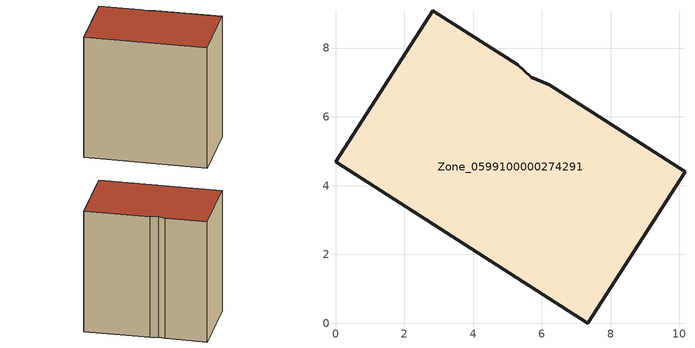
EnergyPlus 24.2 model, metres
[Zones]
Zone_0599100000274291
 floor ground (C_G): 5.7,7.15 6.21,6.93 10.16,4.41 7.34,0 0,4.69 2.83,9.09 5.3,7.51 z0
 wall outside (C_F): 7.34,0 10.16,4.41 6.21,6.93 5.7,7.15 5.3,7.51 2.83,9.09 0,4.69 7.34,0 z0:9.15
 roof outside (C_R): 6.21,6.93 5.7,7.15 5.3,7.51 2.83,9.09 0,4.69 7.34,0 10.16,4.41 z9.15
[BUILDING]
Pand.0599100000274291: North Axis=0; Terrain=City; Loads Convergence Tolerance Value=0.04; Temperature Convergence Tolerance Value=0.4; Solar Distribution=FullExterior; Maximum Number of Warmup Days=25; Minimum Number of Warmup Days=1
[Site:Location]
Rotterdam.The.Hague.AP_ZH_NLD Design_Conditions: Latitude=51.96; Longitude=4.45; Time Zone=1; Elevation=-4.5
[SITE:GROUNDTEMPERATURE:BUILDINGSURFACE]
18, 18, 18, 18, 18, 18, 18, 18, 18, 18, 18, 18
[MATERIAL] Thermal Absorptance=0.9; Solar Absorptance=0.7; Visible Absorptance=0.7
Name | Roughness | Thickness | Conductivity | Density | Specific Heat
G.TC.1946 | MediumSmooth | 0.15 | 1 | 540 | 1210
F.TC.1946 | Rough | 0.3 | 0.857143 | 1920 | 840
R.TC.1946 | MediumRough | 0.2 | 0.909091 | 1500 | 1000
[CONSTRUCTION]
C_G: G.TC.1946
C_F: F.TC.1946
C_R: R.TC.1946
[ZONE]
Zone_0599100000274291: Type=1; Multiplier=1; Ceiling Height=Autocalculate; Volume=Autocalculate; Floor Area=autocalculate; Part of Total Floor Area=Yes
[ZONEINFILTRATION:DESIGNFLOWRATE]
Infil_Zone_0599100000274291: Zone or ZoneList or Space or SpaceList=Zone_0599100000274291; Schedule=AlwaysOn; Design Flow Rate Calculation Method=Flow/Area; Flow Rate per Floor Area=0.003; Constant Term Coefficient=1; Temperature Term Coefficient=0; Velocity Term Coefficient=0; Velocity Squared Term Coefficient=0
[HVACTEMPLATE:ZONE:IDEALLOADSAIRSYSTEM]
Zone_0599100000274291: Maximum Heating Supply Air Temperature=50; Minimum Cooling Supply Air Temperature=13; Maximum Heating Supply Air Humidity Ratio=0.0156; Minimum Cooling Supply Air Humidity Ratio=0.0077; Heating Limit=NoLimit; Cooling Limit=NoLimit; Dehumidification Control Type=ConstantSensibleHeatRatio; Cooling Sensible Heat Ratio=0.7; Dehumidification Setpoint=60; Humidification Control Type=None; Humidification Setpoint=30; Outdoor Air Method=None; Outdoor Air Flow Rate per Person=0.00944; Outdoor Air Flow Rate per Zone Floor Area=0; Outdoor Air Flow Rate per Zone=0; Demand Controlled Ventilation Type=None; Outdoor Air Economizer Type=NoEconomizer; Heat Recovery Type=None; Sensible Heat Recovery Effectiveness=0.7; Latent Heat Recovery Effectiveness=0.65
[ZONECONTROL:THERMOSTAT]
ThermostatControl_Zone_0599100000274291: Zone or ZoneList=Zone_0599100000274291; Control Type Schedule=DualSetpointControlType; Control 1=Thermostat_Zone_0599100000274291; Temperature Difference Between Cutout And Setpoint=0
[THERMOSTATSETPOINT:DUALSETPOINT]
Thermostat_Zone_0599100000274291: Heating Setpoint Temperature Schedule=HeatingSetpoint_Zone_0599100000274291; Cooling Setpoint Temperature Schedule=CoolingSetpoint_Zone_0599100000274291
[SCHEDULE:COMPACT]
HeatingSetpoint_Zone_0599100000274291: Through: 12/31, For: AllDays, Until: 24:00, 21
CoolingSetpoint_Zone_0599100000274291: Through: 12/31, For: AllDays, Until: 24:00, 24
DualSetpointControlType: Through: 12/31, For: AllDays, Until: 24:00, 4
AlwaysOn: Through: 12/31, For: AllDays, Until: 24:00, 1
